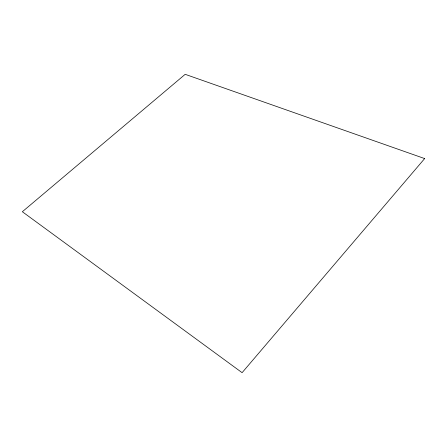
<?xml version="1.0" encoding="UTF-8"?>
<svg xmlns="http://www.w3.org/2000/svg" width="447" height="447" viewBox="0 0 447 447"><rect width="100%" height="100%" fill="white"/><g stroke="black" fill="none" stroke-linecap="round" stroke-linejoin="round"><path stroke-width="0.67" d="M424.65 158.573L242.101 372.675L22.35 211.733L185.187 74.325L424.65 158.573"/></g></svg>
